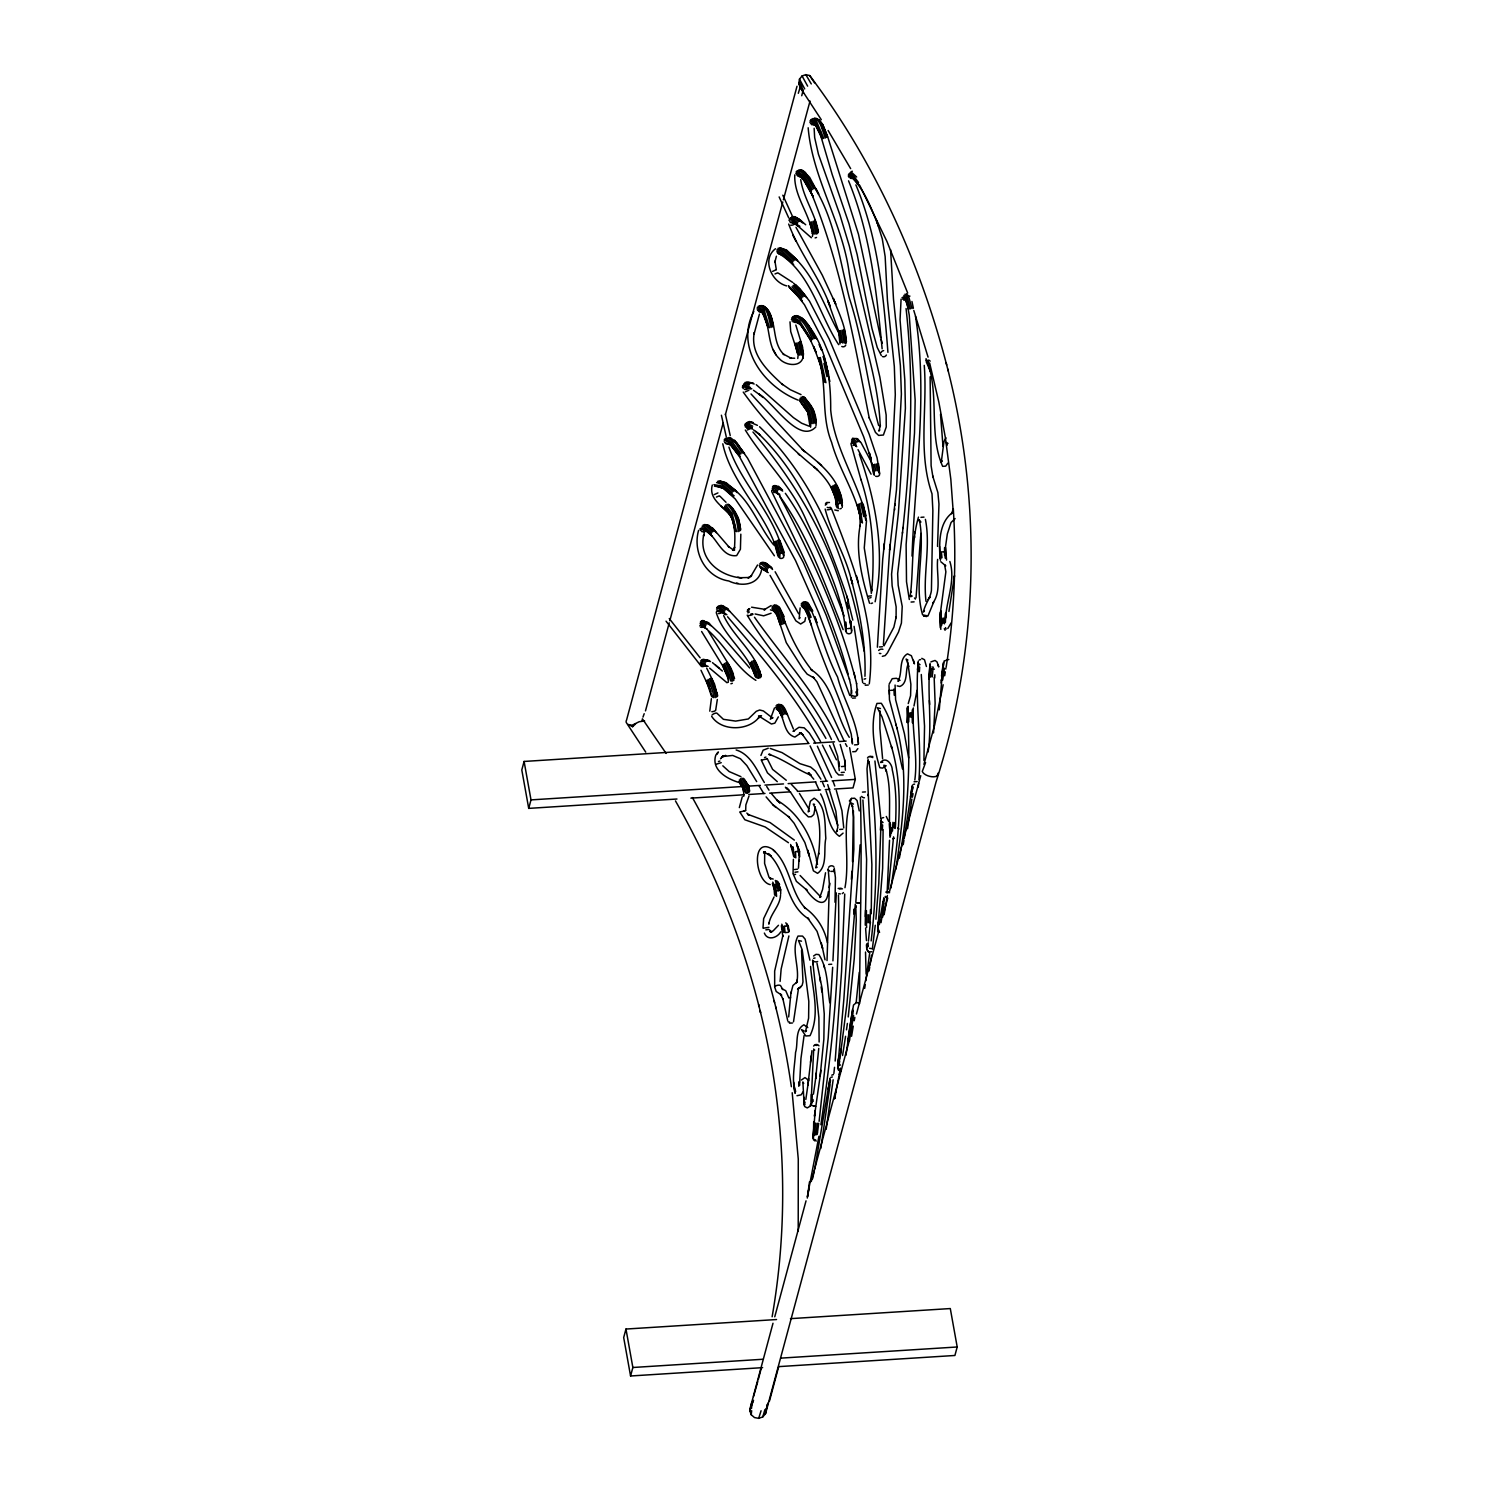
<?xml version="1.0" encoding="UTF-8"?>
<svg xmlns="http://www.w3.org/2000/svg" width="1493" height="1493" viewBox="0 0 1493 1493"><rect width="100%" height="100%" fill="white"/><g stroke="black" fill="none" stroke-linecap="round" stroke-linejoin="round"><path stroke-width="1.5" d="M777.89 555.825L774.251 542.37M912.13 712.59L912.335 722.668M873.61 474.027L869.374 453.032L871.259 459.321L863.682 436.833L823.949 342.084L804.466 304.759L795.06 292.535L788.789 286.973M889.529 840.279L887.122 892.814M941.766 617.971L941.803 625.1M780.111 981.424L781.156 969.013L788.901 935.924M928.982 679.296L930.102 663.359M728.939 447.116C741.797 485.916 777.013 515.869 783.75 556.926A3.117 2.743 22.2 0 1 779.775 558.158L779.943 553.511L776.099 540.914M780.671 894.139L780.708 889.641L778.282 883.054M799.707 1082.089L800.957 1058.462L804.074 1035.582M912.018 556.087C914.873 476.08 928.105 396.186 915.489 316.199M841.753 504.709L840.634 496.852L836.472 487.39M795.321 1093.119C791.439 1080.148 794.78 1065.853 795.545 1052.49C798.288 1043.924 794.668 1029.535 803.906 1024.795L807.788 1027.632M866.929 943.595L867.06 947.906L867.638 945.629M878.892 932.434L877.753 931.352L878.276 922.189M906.064 308.51C914.22 381.779 910.767 455.346 902.948 528.541M937.548 546.401L938.966 504.055L937.884 492.597L932.677 475.912L932.901 476.883L931.109 465.667L930.12 376.833M939.526 546.382L939.918 558.177M874.263 475.315L873.349 464.64M890.444 824.08L890.556 835.688M774.568 894.643L773.878 886.431L772.329 883.632M942.941 623.439L943.371 618.083M845.355 770.183L844.739 760.254L840.223 744.484M775.259 895.688L774.456 885.424L772.758 882.139M776.584 896.397L775.669 884.565L778.637 884.099L780.615 890.052L776.715 890.91M812.603 960.092L818.873 1017.591L819.134 1042.021M836.491 505.026C835.334 489.891 825.106 476.659 814.021 466.842L817.585 469.996L816.559 469.101M813.2 964.926L813.312 961.044A3.117 1.941 6.3 0 0 817.679 961.529M889.511 823.613L890.015 837.33M945.424 547.278L945.554 556.012M778.506 557.206L778.599 553.399L774.867 541.679M839.253 770.593L837.704 756.372L833.15 743.327M866.351 914.966L866.463 910.637M842.407 506.015L841.324 496.478L837.032 486.27M844.739 894.027L841.567 971.476L835.166 1061.038M865.809 915.19L865.753 923.85M895.371 827.458C896.341 808.254 896.658 788.733 892.273 769.884C892.273 764.061 885.741 755.869 880.59 762.456L882.774 762.232M934.73 677.99L934.823 674.743M835.016 902.257L835.427 877.735L834.27 868.329M865.343 916.534L865.548 910.245M868.142 942.736L868.068 946.693M893.561 836.845L888.335 889.156M860.08 844.889L855.825 902.145M917.523 669.872L918.288 661.1M929.392 677.579L930.027 668.603L934.394 669.144M944.546 555.247L944.546 547.67M832.926 960.857L836.304 892.889M859.483 1003.576C859.8 934.767 862.263 865.996 860.416 797.206M867.116 914.798L866.948 922.935M895.109 828.54L895.333 823.072M813.629 1050.531L811.184 1100.77L811.464 1105.417L815.663 1106.406M842.239 507.377C842.836 481.437 820.833 463.95 802.245 449.486L804.951 451.838M844.963 887.719C850.375 858.456 841.063 825.872 851.57 798.4L854.612 798.214L857.075 800.528L859.259 810.904M836.323 506.388L835.445 497.953L831.302 487.595M832.665 967.277L828.204 1037.971L819.116 1121.28M868.721 914.742L868.534 922.618M871.221 913.753L871.875 864.522L867.004 768.82L868.142 759.284M891.06 827.607L891.526 832.795M911.719 717.386L912.335 709.791M798.214 1231.072L798.27 1159.035L792.204 1092.745M864.951 676.273C866.089 642.886 859.24 609.741 850.767 577.604L852.54 583.987L850.767 577.604M890.033 822.606L890.519 833.99M880.347 830.052L881.262 819.041M894.139 827.85L894.4 822.606M930.68 677.057L931.371 669.051M751.539 1408.44L751.744 1404.222M798.456 868.161L799.483 851.271L796.236 842.537M892.478 831.041L892.945 822.326M941.131 683.029L941.299 679.707M851.775 630.83C839.514 557.113 801.106 488.603 752.957 432.018M851.402 879.321L851.85 871.315M870.475 909.536L870.046 923.01M932.267 676.945L932.957 669.237M910.245 717.181L910.45 713.243L911.887 713.206M918.046 671.738L918.774 663.75A3.117 2.631 15 0 0 920.061 664.646M836.976 507.713L836.136 497.561L831.844 486.475M811.352 1094.518L811.688 1103.719M945.442 622.208C945.386 602.015 956.136 581.244 949.847 561.48M838.264 508.609L837.405 497.094L833.019 485.486M845.691 631.184C842.089 592.721 822.998 556.628 806.425 520.758C792.13 486.531 764.435 460.945 745.306 430.04M914.817 780.018C918.046 755.925 911.775 731.943 913.343 707.925M919.389 671.701L919.669 667.054M812.845 1101.162L811.539 1102.58L812.08 1094.556M852.503 861.554L853.417 810.83M790.002 321.853L790.711 331.577L797.598 352.684M816.018 425.542C817.026 415.67 812.565 405.405 805.175 398.874M800.136 607.931L799.166 618.774L800.117 617.673M880.945 829.772L881.766 821.598A3.117 2.538 13.7 0 0 883.072 822.475M923.924 760.534L924.54 726.139L921.274 674.5M887.924 352.311C883.52 295.726 878.052 237.798 855.881 184.852M917.019 690.363L913.977 705.984M918.979 779.626C921.741 740.584 914.892 701.467 918.12 662.444M807.321 1196.714L818.948 1136.266M941.523 676.105L943.315 662.724M809.934 425.934L807.694 412.012L799.576 399.844M882.288 829.735L882.643 824.976M818.761 1048.441L815.663 1078.599L816.372 1072.814M790.506 997.063L788.677 1016.957M810.587 427.222C811.688 416.752 807.34 405.797 800.005 398.351M941.43 680.771L943.128 668.024L946.039 668.864M940.683 617.523L941.225 611.104M838.375 1058.817L837.797 1067.887L838.189 1069.809L840.988 1071.153L840.391 1069.343M895.072 685.026L895.595 699.638L904.422 733.716L908.64 757.94M907.763 712.329L908.285 706.301M802.562 355.483L802.879 351.863M859.277 972.279L856.161 1002.587M870.419 922.133L868.385 941.113M888.988 685.38L889.473 699.825L896.229 725.486M918.475 517.119C911.383 541.25 913.399 567.452 910.674 592.422L910.786 591.471L910.245 595.8M920.416 538.992L916.03 597.909M855.302 904.161L846.96 1003.632L840.466 1054.506M944.472 623.813L945.349 613.604M945.778 617.99L946.319 612.354M939.265 709.884L943.128 664.124M848.92 177.368L850.152 176.043C864.727 189.032 871.389 209.057 878.798 226.731L876.54 220.572L882.27 238.787L885.144 256.553L887.439 300.317L894.326 366.55L895.296 394.749L890.761 485.43L882.736 559.054L877.38 647.216M889.716 548.957L883.389 644.864M890.089 545.449L890.22 544.329L889.604 550.059L896.491 489.816L901.38 394.077L900.391 365.654L893.505 299.346L890.556 249.63M907.389 707.103L906.997 722.463M928.105 752.005C932.304 723.023 927.078 693.685 929.934 664.74M942.662 680.061L944.453 668.621M813.909 1128.447L814.357 1123.949M830.015 1085.094L820.777 1148.472M867.676 763.558L867.956 760.721A3.117 2.725 17.6 0 0 869.243 761.654M847.781 1043.57L848.715 1034.425M875.906 919.24L878.78 883.371L881.113 820.348M918.288 787.072L918.662 783.284M635.57 723.918L632.603 726.68L628.198 724.478L631.744 725.411L639.191 721.716L644.621 721.007L642.139 721.268L642.382 718.824L666.121 753.405M933.554 732.876L935.122 703.259L934.151 677.337M815.682 1123.035L814.394 1135.501M940.273 612.335L940.366 627.844M813.704 1121.915L813.405 1139.756M817.231 1134.437L818.705 1123.24M833.859 1073.56L834.531 1067.308M920.472 538.301L920.994 533.43M739.334 807.62L742.282 796.721M768.914 923.103L768.802 924.148C770.351 913.641 779.999 906.195 780.54 895.259M811.949 1050.661L807.937 1085.019L808.702 1078.618M883.632 549.424L884.248 543.657M895.109 505.269L895.221 504.167M879.788 711.993L879.918 710.892L879.881 728.435L882.606 758.761M882.326 656.341L885.218 655.576L887.439 652.852L898.469 632.099L901.417 623.085L902.22 606.419L898.17 585.219L897.648 573.685L902.537 532.124M924.242 365.356C927.582 408 917.654 452.696 932.005 493.81L932.864 510.457L931.427 590.407C930.475 598.189 924.858 604.217 923.42 612.037L924.428 610.842M914.5 537.685L914.612 536.659M915.022 532.758L915.134 531.676M907.277 708.167C910.543 758.183 908.789 808.609 899.365 858.12M953.075 509.934L950.817 479.16L945.368 437.692L938.873 402.233L929.654 363.023M790.935 993.256L792.932 985.492L797.411 981.703L796.422 982.823L797.131 980.024L797.019 981.125C799.632 966.419 790.823 949.66 798.009 936.074L802.525 936.074L805.156 939.172L809.897 960.167M947.7 368.92C982.151 504.13 978.867 648.914 936.074 781.865L765.536 1413.684L762.736 1416.932L758.687 1418.35L754.469 1417.548L751.222 1414.748L751.67 1410.68M894.606 509.915L894.736 508.777M902.425 533.225L903.06 527.44M808.161 127.763C812.323 177.928 842.257 222.158 849.106 272.211C857.169 324.074 878.332 373.735 880.254 426.475L880.385 425.356L878.873 431.104L879.862 429.928M797.766 358.469L798.195 354.606L795.62 343.315M760.926 755.439L763.11 750.195L768.242 748.236M799.203 861.293L799.334 860.099M790.413 998.052L791.066 992.099M871.165 940.907C878.164 881.672 877.567 821.411 869.094 762.382M875.271 925.268L872.323 949.231M913.231 708.988L912.802 722.687M765.536 1413.684L766.114 1408.608M811.24 1055.868L810.494 1062.288M849.853 1033.007L850.375 1028.509M877.94 928.403L878.686 920.546M717.331 699.489L715.763 709.66M794.761 174.886C793.865 195.583 808.907 212.678 812.285 232.572M833.15 1079.794L826.189 1129.305M839.085 1055.85L837.946 1066.73L838.525 1064.714M820.889 1070.294L820.142 1076.173L823.856 1039.128L824.248 1013.915L821.915 987.414L817.007 963.34M940.982 613.063L940.721 626.295M954.4 576.317L948.932 611.477M848.117 1041.517L853.194 1010.612M911.85 799.072L907.539 828.746M803.197 356.79C800.939 368.062 784.945 365.449 779.197 358.507C765.274 345.312 772.161 322.525 759.526 309.032L757.026 308.939M848.938 1032.447L853.511 1005.05L856.758 1002.344L859.539 1003.744M907.987 709.194L907.464 722.5M743.719 796.385L743.663 787.483L739.371 779.869M808.03 1084.217L805.828 1099.445M839.943 1059.153L840.391 1055.682M848.248 1016.957L854.239 958.749L856.273 920.099L855.75 905.467L856.142 906.923M853.697 913.959L854.351 908.864L853.791 913.231M869.691 953.113L865.847 980.77M814.338 1122.68L813.293 1136.677M954.512 575.421L953.672 581.841M815.757 1077.853L813.442 1094.182M849.368 1040.92L853.623 1015.445M814.413 1116.297L815.253 1110.437L812.938 1138.245M820.236 1075.464L814.506 1115.719M879.358 924.652L879.974 920.099M809.523 810.998L808.18 811.875L810.326 801.256L814.17 798.176C826.711 805.697 824.677 825.517 825.834 838.375C823.389 849.312 827.831 866.145 817.567 873.349L813.386 870.811L807.75 850.096L809.113 855.452M815.309 806.966L813.816 814.487L811.371 816.69L808.348 816.895L803.682 812.379L790.245 791.738M871.296 593.449L871.875 589.268L871.744 590.407C875.085 553.343 872.323 513.219 860.864 479.29M846.494 1029.853L847.389 1023.414M817.287 1123.24L815.924 1135.016M883.968 903.769L881.038 922.693M845.971 1055.271L852.503 1009.492M910.469 796.814L912.279 785.337M829.884 1079.364L828.26 1089.367L829.996 1078.189M871.501 955.165L870.027 965.038M845.561 1036.291L842.575 1055.514M829.082 1083.787L814.749 1168.963M946.114 667.427C954.307 615.023 956.658 561.723 953.299 508.796L951.564 513.76L952.553 512.584C938.351 522.811 939.022 544.684 940.385 560.286M839.719 1060.888L838.973 1065.517L840.484 1064.976M851.533 1019.42L852.522 1012.926M895.875 869.15C902.686 822.4 909.293 773.747 896.714 727.352M820.889 1124.714C832.198 1048.777 840.26 971.962 838.45 895.128M864.671 988.403L865.268 984.596M840.372 1055.01L841.361 1048.758M851.57 1036.291L853.25 1026.158M869.094 970.935L869.728 966.997M887.383 895.483L884.136 914.705M890.929 887.962C897.928 841.306 905.169 792.671 891.414 746.5L891.769 747.862L882.008 716.864L877.324 707.738L880.441 708.559M904.235 838.469L912.148 786.475M912.242 790.208L912.858 786.382M901.081 299.16L900.055 319.801L904.814 379.894L905.393 408.28L898.357 513.405L891.564 574.17L892.123 585.779L896.136 606.83L896.099 617.822L896.211 616.852L893.859 627.209L883.987 645.909M944.658 675.806L945.312 671.85M812.696 1101.517L813.032 1099.539M903.228 844.627L903.918 840.522M829.156 887.533L829.884 883.259M772.124 1316.77C789.797 1215.339 784.945 1110.344 760.068 1010.556L760.572 1012.553L758.593 1004.677L759.097 1006.674C740.659 934.73 712.086 865.492 675.471 800.92M911.085 796.982L912.82 787.576M793.38 859.333L793.063 873.554M907.744 665.113C905.337 671.85 907.893 683.29 899.887 686.481L897.162 685.866M912.428 797.187L913.044 793.66M883.016 901.809L879.788 919.781M825.536 872.77L822.587 889.436L819.769 897.442L821.113 896.621M839.271 1074.363L840.41 1068.13M835.763 1092.708L839.346 1073.934M943.184 684.764L934.711 724.833L923.943 764.341M773.001 1323.246L750.606 1406.499L749.803 1410.717L751.222 1414.748M829.791 1084.441L830.556 1080.503M835.837 1092.297L834.643 1098.512L835.389 1094.649M854.22 1020.745L854.873 1017.386M840.018 343.894L838.469 330.774L827.738 300.56L830.276 306.7C819.881 277.418 799.371 253.008 788.677 224.062M827.029 960.559L829.399 884.229L828.186 868.702M834.568 1098.811L835.371 1094.742M882.942 902.519L883.912 897.592M943.371 666.065L944.267 661.642M845.971 343.614C846.811 327.937 838.637 313.007 833.374 298.507L835.744 304.217L822.363 275.309L795.993 227.328M883.651 903.265L884.602 898.655M805.585 617.654L804.802 621.387L800.64 624.018L795.862 620.827L770.052 575.346M812.341 236.529L812.994 233.487L810.251 222.233M809.486 1181.84L807.321 1198.077M814.376 1170.661L812.547 1178.835M704.304 532.796L703.576 536.08L703.726 534.793C698.257 559.334 719.57 576.149 741.76 577.978L737.803 577.194M698.593 530.351C692.379 552.223 705.573 577.362 728.789 580.982C741.032 586.861 758.444 585.667 761.617 569.766M712.31 485.02C706.88 504.522 736.497 509.859 734.668 529.324M751.856 1402.114L749.803 1410.717L753.498 1400.303L750.606 1406.499M828.372 891.62C825.946 912.26 811.949 898.543 805.884 889.156L807.004 890.201L796.404 881.355L793.212 874.133M809.206 1187.178L807.601 1196.509M778.693 1366.618L769.455 1401.106M766.861 1407.376L767.925 1403.14M801.741 95.739L803.141 90.252M761.225 1368.297L758.276 1379.625M838.973 1065.517L839.439 1063.8M809.038 743.439L524.099 761.449L521.803 769.959L528.709 808.385L676.964 799.016M528.709 808.385L531.004 799.893L524.099 761.449M797.019 86.239L626.556 720.093A8.286 4.628 -9.5 0 0 626.295 722.537L645.741 752.155M645.48 710.892L669.237 622.842M669.816 620.696L723.116 423.135M725.43 414.55L782.799 201.966M783.377 199.819L810.027 101.039M776.547 1319.532L625.978 1329.05L623.682 1337.56L630.569 1375.986L762.624 1367.644M630.569 1375.986L632.864 1367.495L625.978 1329.05M849.648 747.732L855.321 779.383L853.026 787.893L834.494 789.051M774.755 1316.807L806.033 1200.839M811.259 1181.523L849.498 1039.8M856.441 1014.027L879.041 930.27M882.512 917.393L887.738 898.058M889.473 891.62L920.752 775.669M790.45 1318.655L950.294 1308.559L957.2 1346.985L954.904 1355.476L778.842 1366.618M757.772 1381.51L753.536 1396.515M711.377 698.687L709.791 711.172M937.025 776.565L938.015 773.187M762.736 1416.932L764.957 1409.541M798.307 93.331L800.117 87.359L798.774 83.291L799.501 79.11L802.077 75.956L805.809 74.65L809.71 75.564C875.458 162.812 921.424 265.045 948.186 370.917M838.394 1065.909L837.648 1068.297L843.9 998.686L853.847 849.218L853.679 817.25L852.372 805.828L852.615 806.817L850.711 802.711L853.455 804.092M889.119 684.186L892.217 678.68L896.491 678.289L899.98 680.323M774.046 896.976L763.651 918.624L762.979 928.142M758.687 1418.35L761.075 1410.754M774.494 707.943L770.351 719.197L772.795 717.536L771.135 717.816L772.627 718.133L763.39 710.948L759.676 710.015L756.298 711.303L748.31 718.973L735.638 721.1L723.414 719.327L716.92 713.187A3.117 1.064 -26.8 0 0 714.755 713.393A3.117 1.064 -26.8 0 0 712.105 714.942M749.001 796.012L745.865 804.914L745.679 810.494M778.338 716.883L774.83 723.153L771.414 724.012L758.556 715.894L761.505 715.707L758.332 718.077L759.302 716.939C748.851 731.122 721.306 731.719 711.638 716.285M642.979 717.125L644.192 713.71M793.511 1021.791L798.531 988.142L797.561 989.299L802.133 985.361L802.991 981.834L801.536 950.406M925.585 762.531L922.282 771.47A8.286 4.012 16 0 0 929.71 776.36A8.286 4.012 16 0 0 937.791 775.259M776.416 256.199L774.811 262.357L774.942 261.163L776.304 269.598M908.248 703.576L910.581 695.719L910.879 684.317L907.688 661.884M753.797 311.514C734.612 347.701 764.453 386.948 798.232 400.161M759.433 314.146L754.133 333.891L754.282 332.622C749.897 354.606 768.055 371.216 782.649 384.653L781.679 383.832L790.32 389.729L801.032 394.619M869.281 683.85C876.951 623.085 852.783 563.552 831.209 507.956M875.122 601.791C885.573 552.671 875.775 501.032 859.352 454.133M728.229 682.376L728.341 675.471L723.247 664.441M951.172 622.861L947.794 628.516M766.338 1409.485L767.271 1404.353M803.159 1091.775L801.144 1094.854L796.982 1095.713M927.676 361.978L928.721 360.056L930.176 361.138M815.85 426.886C799.091 445.045 772.683 401.356 758.817 393.984L759.769 394.787L753.498 390.27M851.309 697.1L852.316 695.383A3.117 2.221 7.2 0 0 857.579 695.01L856.515 683.365M742.376 387.396L743.682 385.175L749.075 386.202M947.812 463.222L945.685 466.152L942.643 466.339C928.366 434.071 939.713 394.824 927.19 361.418L925.697 360.242M850.823 695.57L851.514 690.177M743.047 388.553L744.223 386.687L749.467 387.676M856.87 695.178L857.579 689.467M857.859 748.609L855.694 751.558L852.708 751.744M810.307 1104.745L810.96 1103.812M856.366 693.666L857.019 692.771A3.117 2.221 7.2 0 0 855.713 692.043M757.548 564.989L750.643 576.765L751.614 575.626L747.974 577.978L749.411 577.492L740.304 577.698M805.063 1102.786L804.372 1101.125M843.078 833.113L839.402 836.304C826.637 827.514 827.85 807.041 820.609 793.903M809.915 1106.294L810.774 1105.249M717.442 753.181L716.771 753.984L718.413 752.024L715.819 755.085C711.023 769.511 726.438 778.544 738.083 782.201M781.474 489.069L778.618 486.345L773.43 485.916L772.46 487.073L777.61 490.861M708.242 623.458L702.736 620.528L700.329 622.133L705.834 625.343M859.949 441.723L857.635 438.718L852.727 438.382L851.738 439.539L855.937 443.309M945.965 437.841L943.949 441.629L941.281 462.177L942.326 460.982M929.075 598.301L930.083 597.125L928.067 599.477M813.554 956.024L816.018 954.344L818.873 954.587C827.906 968.453 827.253 986.761 829.753 1002.755M806.481 1030.599L805.455 1031.794L808.609 1018.17L808.814 1001.374L802.226 949.884L798.494 940.515L801.517 941.187M801.368 1080.055L804.97 1077.573L808.683 1080.335M811.987 233.543L812.957 232.404M944.061 661.026L948.839 659.477M799.931 987.937L800.939 986.742M721.474 757.679L722.929 755.981L720.522 758.78M849.349 800.976L851.57 798.4M930.941 661.866L935.066 660.447L937.063 661.996L938.724 666.942L938.164 664.964M837.48 830.612L836.453 831.825L837.76 827.57L835.875 811.222L827.738 784.609M725.71 609.853L719.831 605.841L716.733 607.67L718.842 607.054L724.665 611.066M799.875 226.32L794.052 222.662L792.391 223.092L794.78 221.543M848.267 176.137L849.666 174.532L852.186 176.118L858.027 183.695M778.469 925.287L773.113 930.904L770.183 931.875L771.713 932.192L770.145 931.333M779.01 553.324L778.077 554.407C767.663 514.021 731.346 484.329 722.78 443.794M780.727 931.856C777.405 937.828 767.402 941.187 764.36 933.069M750.606 423.004L747.788 422.015L744.951 424.497L746.817 423.228L752.677 426.158M804.876 1104.223L804.148 1105.025L802.879 1081.921L803.738 1083.451M809.803 1106.35L807.284 1107.918L804.578 1106.518L803.831 1097.131M768.186 327.471L762.867 310.6L766.581 308.435L772.516 326.948M751.67 661.343L756.522 672.335L757.119 678.139L761.094 676.889C756.41 652.702 733.772 637.399 723.657 615.601M724.404 663.452L729.61 675.004L730.506 680.883L733.567 680.453L733.306 673.754L730.879 668.043L707.066 628.964M825.48 503.72L827.047 502.45M825.293 505.119L826.767 504.018M779.943 553.511L783.806 552.186M717.928 492.914L714.233 494.594M774.456 885.424L775.669 884.565M777.984 887.365L779.215 886.506M838.543 503.701L842.444 502.562M749.15 608.901L747.396 610.114L749.803 608.584M751.035 428.379L747.302 429.984M775.502 248.715C761.523 259.259 771.377 282.046 786.736 285.928M748.907 390.233L745.212 391.894M703.128 531.919L707.327 531.004L710.22 532.796M771.135 605.561L763.912 609.928L765.368 609.424L751.576 607.203M747.209 611.533L748.87 610.469M815.197 120.578L817.119 119.347L819.75 120.448L822.755 124.516L827.514 136.833M701.598 531.583L705.946 530.799L712.105 536.024M699.788 529.082L701.822 527.794L704.528 528.354L711.023 534.457M700.366 530.538L702.307 529.306C716.435 533.113 720.093 557.822 736.665 555.601L740.416 549.219L740.827 534.177M771.097 613.25L763.651 615.825L755.122 613.978M783.75 932.379L783.153 927.022L785.953 925.847L788.36 926.388L789.013 931.837M744.783 425.841L746.519 424.796L752.285 427.689M747.844 612.895L749.374 611.999M774.998 273.947L777.61 272.883M716.397 497.094L719.029 495.937M814.618 124.647L816.316 123.658M721.94 757.138L725.691 755.439L722.295 756.578L732.708 755.439L740.435 758.743L746.855 765.592L756.69 781.623M955.109 518.575L951.041 522.55L947.346 533.915L945.517 546.774L946.543 560.062M810.998 119.645L813.2 118.507L816.204 120.522L818.836 119.757L826.693 137.431M776.229 269.729L772.627 271.371M903.806 300.224L905.131 299.533L906.662 300.914M745.436 427.147L747.004 426.326L752.64 429.088M813.181 125.095L817.194 125.001M902.574 299.197L903.993 298.488L905.672 300.168L907.24 303.9L909.256 315.172L915.153 400.012L914.518 432.895L906.12 544.684L906.512 581.71L909.312 599.495M901.996 297.742L903.526 296.976L905.393 298.992L908.379 309.107M810.046 120.746L812.211 119.72L815.159 121.754L822.494 138.606M811.632 124.74L813.48 123.882L815.887 125.02L820.721 132.13M767.085 758.855L761.915 760.012M809.822 122.239L811.931 121.288L814.711 123.154L819.844 132.709L832.198 174.532L848.976 223.689L857.15 254.501L871.987 328.628L877.287 347.57L881.281 355.465M794.369 218.669L796.292 217.81L799.166 219.116L805.697 224.771M810.419 123.714L812.379 122.818L814.991 124.348L821.841 138.028M771.097 327.508L768.074 314.892L769.38 314.295M721.212 762.68L716.155 764.229M793.119 217.661L795.209 216.765L801.461 220.927M720.69 606.438L722.687 605.598L728.472 609.293M743.663 787.483L748.721 786.083L749.486 791.775M746.873 787.147L748.142 786.643M791.57 217.343L793.772 216.485L800.136 220.889M904.907 294.196L907.035 296.603L909.946 296.118M890.257 835.557C887.906 815.85 892.179 791.141 886.096 770.033L886.45 771.414L883.837 765.274L886.133 765.76L882.55 768.13L879.844 767.701C873.722 748.441 869.878 722.855 876.951 703.427L881.318 703.278C893.654 722.519 897.386 746.705 902.481 768.914M795.564 316.703L797.747 315.919C807.228 319.222 810.904 330.214 815.57 338.239M852.372 171.247L850.954 171.751L856.665 177.014M871.669 951.732L868.59 951.974L866.817 949.753M794.519 730.842L793.044 731.365L798.979 727.296L804.186 727.837L809.355 733.063L815.402 742.656M869.505 598.058L870.998 597.536M871.035 603.527L872.547 603.004M914.052 781.772L917.15 781.567M855.508 697.959L852.484 698.164M910.599 596.733L912.074 596.23M914.108 601.847L911.066 602.052M868.254 685.044L865.231 685.231M899.477 680.285L897.946 681.331C902.91 673.1 898.301 659.066 907.464 653.841L911.365 655.726L914.425 663.862L913.492 660.317M862.431 792.111L865.473 791.906M817.194 867.153L815.775 867.844L818.743 853.156L818.612 854.239C820.273 836.603 821.262 818.761 813.293 804.092L814.562 804.372M792.484 1022.985L789.442 1023.172M732.111 680.939L731.122 674.481L732.484 674.015L727.147 662.5M730.898 683.775L732.335 683.29M843.19 774.979L838.655 774.923L835.949 772.086L822.419 745.063M838.152 888.447L841.194 888.242M856.273 903.022L859.333 902.798M722.295 756.578L723.75 756.093M831.75 964.217L828.708 964.422M794.033 316.348L796.292 315.62C805.847 319.222 809.523 330.345 814.245 338.575M765.834 929.859L768.802 929.448M778.432 494.276L773.953 491.178L776.92 491.048M793.828 222.644L795.433 222.121M706.693 628.926L701.841 626.239L704.789 626.127M718.432 761.523L719.887 761.057M756.522 672.335L760.273 671.234M815.103 237.91L816.54 237.462M850.805 173.375L848.416 174.83L849.965 172.945L852.596 174.625L858.55 182.519M826.413 502.656L829.455 502.469M869.673 756.652L872.733 756.484M892.758 838.73L894.288 838.264M745.884 423.452L748.926 423.247M749.747 427.856L746.724 428.062L750.68 428.23M839.831 508.87L841.287 508.422M750.68 614.164L752.136 613.716M740.435 778.674L744.932 786.979L745.548 792.988L748.59 792.578L747.862 786.176L743.309 778.282M745.586 810.587L740.472 811.893M717.685 606.569L721.25 605.3L727.091 609.2M721.399 611.421L719.943 611.869L721.53 611.495L724.572 613.866M764.509 757.53L765.965 757.082M792.596 316.815L794.873 316.124C804.372 319.931 808.068 330.979 812.789 339.266M864.092 679.166L865.623 678.699M920.957 517.324L923.999 517.119M794.687 322.376L799.072 322.563M868.441 596.192L871.427 595.819M844.291 772.292L841.25 772.497M839.383 888.951L842.444 888.82M857.318 902.892L860.397 902.78M791.626 317.972L793.884 317.337L799.669 320.995L811.595 340.105M910.077 596.024L911.626 595.595M793.156 322.04L795.172 321.499L800.472 324.466L811.035 339.769M728.752 443.533L730.693 443.029M791.402 319.483L793.585 318.923L799.222 322.432L810.998 340.871M791.962 320.976L794.052 320.435C806.295 326.295 810.494 341.262 816.204 352.609L813.61 346.525L821.635 368.155M830.91 1077.311L832.347 1076.957M768.914 927.321L763.707 928.142M716.528 609.125L718.525 608.64L724.254 612.541M788.976 220.329L791.103 219.826L797.318 224.267M913.175 784.478L914.612 784.124M794.985 872.248L797.971 871.837M813.592 958.319L815.047 957.965M713.934 484.665L722.033 485.953L731.719 494.127M714.475 486.177L722.407 487.39L735.228 498.942L774.4 555.807M800.547 175.857L802.413 175.446M797.467 851.794L798.792 851.514L799.091 855.172M790.823 222.756L792.615 222.364L798.55 226.283M743.682 810.904L744.988 810.606M789.573 221.748L794.425 222.905L811.334 237.76M717.144 610.544L721.642 611.514M799.968 170.65L802.282 170.165L805.399 172.497L815.047 188.417M797.486 869.187L794.463 869.542M718.394 611.551L720.074 611.197L725.542 614.687M886.506 892.571L889.604 892.665M727.334 443.981L731.999 444.858M788.136 932.323L785.094 932.64L784.404 926.257M775.278 606.475L779.57 607.371L784.217 616.889M842.78 829.25L839.738 829.436M725.206 438.438L727.688 437.953L730.861 439.968L740.92 453.835M857.505 744.671L854.463 744.895M725.803 443.626L730.674 444.802L740.155 456.503M724.254 439.577L726.699 439.185L729.834 441.219L739.781 454.805M798.438 170.295L800.901 169.903L804.111 172.572L813.76 188.902M799.128 176.305L803.701 177.611M705.704 660.69L710.556 661.567M877.753 931.352L879.638 932.211M844.478 766.32L841.436 766.6M830.948 871.427L833.99 871.24M724.03 441.088L726.382 440.752L729.424 442.693L739.203 455.738M724.59 442.581L729.741 444L739.334 456.354L795.601 560.696L818.593 612.578L849.778 695.439M770.407 609.835L774.531 610.973L776.715 614.276L786.27 642.643L802.767 668.64L807.172 674.145L814.077 678.009L812.994 677.001L816.951 681.853L843.881 740.435M704.491 659.626L709.53 660.634M747.825 382.376L753.181 383.029M799.707 856.87L799.371 851.159L795.489 851.645L795.769 857.878M893.71 690.214L890.668 690.326M739.334 782.78L744.503 789.872M797.019 170.762L799.52 170.482L802.767 173.3L812.323 189.63M748.348 387.657L750.512 387.433M702.96 659.271L708.13 660.429M746.313 382.021L751.781 382.824M761.169 306.102L763.614 305.86L766.581 308.435M879.433 646.973L882.456 646.712M797.598 175.95L802.413 177.686L811.371 191.104M760.217 311.888L762.344 311.701M941.392 621.349L944.472 621.536M744.895 382.488L750.419 383.402M746.929 388.124L751.875 388.852M796.049 171.9L798.531 171.732L801.722 174.532L811.11 190.376M701.523 659.738L706.73 661.026M813.685 743.141L834.531 741.834M839.159 741.536L846.12 741.088M531.004 799.893L760.348 785.393M764.976 785.094L783.508 783.918M788.136 783.62L815.943 781.865M820.571 781.586L827.533 781.138M832.161 780.839L855.321 779.383M690.867 798.139L744.149 794.761M748.777 794.481L764.995 793.455M769.641 793.156L790.488 791.831M797.43 791.402L820.59 789.928M825.237 789.648L829.865 789.349M632.864 1367.495L762.587 1359.283M781.138 1358.107L957.2 1346.985M794.668 358.245L789.928 358.077L791.365 358.357L783.116 353.972L784.049 354.681C771.825 343.035 777.125 323.272 767.607 309.76M796.385 174.886L798.606 174.774L804.634 180.97L813.33 196.908L801.274 175.894L798.195 173.3L795.825 173.412M806.537 603.321L808.292 603.247L812.808 611.048M814.376 1132.049L817.455 1132.366M759.676 305.748L762.232 305.636L765.312 308.678L768.074 314.892M743.925 383.645L749.411 384.653M703.632 665.281L708.149 666.382M745.418 387.769L750.494 388.628M847.968 628.609L851.01 628.217L850.226 621.461M700.553 660.876L705.722 662.257M758.724 311.533L763.39 313.119M794.145 874.431L795.582 874.394M702.102 664.945L706.749 666.177M700.329 662.407L705.349 663.806M805.306 602.276L807.209 602.276L811.912 610.674M877.753 929.859L882.643 868.273L883.109 829.511M758.257 306.214L760.851 306.214L763.949 309.462L769.511 327.695M700.889 663.881L705.722 665.243M757.567 310.451L759.937 310.488L762.55 312.709L767.551 326.053M804.428 607.968L805.772 607.987M757.287 307.39L759.862 307.465L762.867 310.6M803.775 601.94L805.753 602.034L810.512 610.786M944.397 551.887L941.336 551.869L941.99 557.747M910.45 713.243L908.864 713.131L908.733 721.847M707.066 525.965L712.74 528.167L729.219 547.259M802.879 607.632L804.316 607.744M802.301 602.426L804.298 602.593L806.687 606.083L811.128 617.281M768.615 754.432L770.556 754.637L769.063 754.338C784.03 759.526 796.889 769.623 811.296 775.39L808.422 772.739L813.797 779.234M721.53 482.239C748.105 492.055 756.839 524.416 773.785 545.02M705.928 524.883L708.615 525.181L715.203 531.079M801.33 603.583L803.234 603.788L805.548 607.147L809.897 617.99M801.666 606.587L803.253 606.774L807.396 613.903M763.446 562.6L765.816 562.88L771.321 567.471M720.428 481.175L726.139 482.743L735.9 490.786M762.382 568.46L766.973 570.195M801.088 605.094L802.861 605.318L805.026 608.398L811.278 625.007L809.393 619.222M719.346 487.054L724.796 488.51L734.183 495.863M863.719 683.495L865.193 683.701M718.973 480.839L724.777 482.556L734.593 490.842M761.953 562.264L764.36 562.618L769.94 567.396M777.386 710.071L780.41 710.631M781.1 705.648L782.967 705.928L785.15 709.138L793.399 729.032M717.89 486.718L723.414 488.323L732.876 495.919M704.453 524.547L707.234 524.957L713.915 531.209M760.889 568.124L768.26 572.64M717.573 481.343L723.396 483.153L733.231 491.552M869.561 948.298L871.147 948.559M760.516 562.768L762.942 563.16L768.522 568.049M931.856 666.998L933.424 667.259M716.584 482.556L722.407 484.404L732.186 492.765M788.08 1021.809L789.573 1022.07M813.573 1106.052L815.159 1106.313M759.75 567.06L767.29 571.875M815.178 1045.175L816.746 1045.436M759.526 563.962L761.915 564.391L767.439 569.225M778.133 488.36L782.724 491.085M779.757 253.978L782.407 254.463M759.246 565.53L766.991 570.625M780.858 248.081L786.755 250.171L796.758 259.689M703.054 525.032L705.872 525.555L712.553 531.975M838.749 893.635L840.316 893.934M779.906 704.584L781.903 704.976L786.419 714.009M736.609 583.072L738.065 583.371M948.018 443.44L946.245 442.488L947.346 445.026M834.755 509.99L838.301 510.718M907.893 660.037L906.139 659.066L908.901 666.531M770.22 884.621C754.935 881.579 750.718 835.763 772.273 849.088C790.637 864.242 789.554 891.657 805.511 908.453L804.391 907.427C816.391 915.657 824.621 928.515 827.439 942.792M777.592 486.849L782.425 489.835M770.257 748.441L782.033 752.621L799.931 763.651L810.606 767.029L815.383 771.004L820.889 779.159M773.187 879.06L769.716 878.033L770.817 879.041L768.988 877.212L764.603 863.458L764.696 851.943L763.725 853.063L765.051 851.868L763.576 852.354L765.218 852.111L763.707 851.794L771.321 856.329L768.26 853.567C787.707 871.52 785.038 904.497 808.795 918.997L807.657 917.952L817.063 931.333L822.587 948.354L821.318 943.035M779.402 247.763L785.411 250.022L795.452 259.801M778.32 253.661L783.993 255.714L793.641 264.597M702.083 526.227L704.864 526.805L711.508 533.15M804.204 1030.991L801.48 1029.61L805.791 1035.993L810.027 1035.694C820.385 1014.158 812.304 989.15 810.587 966.438M921.778 658.338L924.503 659.738L926.425 666.494M854.836 443.925L853.305 443.589L856.758 446.706M857.523 440.771L859.072 441.107M856.945 439.278L860.957 442.507L872.155 463.446M778.002 248.286L784.049 250.656L794.089 260.547M777.218 252.597C810.419 271.315 818.873 314.332 838.674 344.678M702.736 620.528L709.604 623.533M703.352 626.575L705.219 627.004M777.032 249.499L783.041 251.906L793.026 261.723M776.733 251.067L782.649 253.437L792.54 263.011M778.376 704.248L780.447 704.752L785.038 714.139M701.299 620.976L706.88 624.111M809.001 426.14L801.61 423.21L793.418 417.629L756.26 384.709M776.192 709.007L777.89 709.455C784.889 717.442 783.172 733.828 794.892 737.057L800.976 732.951L799.557 732.69L803.234 734.985L802.152 734.033L808.142 742.525M751.781 422.911L757.418 425.337M776.92 704.752L778.991 705.312L783.526 714.699M755.887 680.36C736.684 668.379 725.598 646.282 708.858 631.054M781.735 988.609L785.747 990.717L788.883 998.015M775.669 707.495L777.517 708.018L781.697 716.379M736.142 749.953C750.867 754.45 756.932 770.5 764.341 782.5M750.662 421.828L753.386 422.65M775.931 705.928L777.909 706.506L782.295 715.502M749.579 427.726L752.08 428.454M774.867 485.449L780.111 489.013M775.483 491.533L779.794 494.351M751.352 383.122L754.208 384M700.086 623.663L705.424 626.817M749.206 421.511L751.987 422.426M852.727 438.382L857.057 442.189M773.43 485.916L778.693 489.667M827.738 869.747L828.54 870.046A3.117 2.669 -23.3 0 0 829.604 870.979M851.514 441.07L855.452 444.69M772.758 490.115L777.461 493.53M772.217 488.603L780.074 495.825M852.074 442.544L855.75 445.922M852.783 177.443L854.892 178.451M784.702 249.592C812.565 268.777 822.979 304.068 838.674 332.659M740.901 776.659L729.181 771.582L722.817 765.816M774.942 610.898L776.939 611.925M816.036 118.283L818.836 119.757M730.488 437.692L736.907 442.88L743.589 452.696M773.467 610.6L778.879 617.523M803.738 172.628C833.206 206.799 838.562 255.583 849.405 298.301C863.047 339.732 867.489 385.25 878.649 425.561M727.52 485.113L730.6 486.942M729.069 437.412L735.62 443.029L742.32 453.051M814.581 117.984L817.548 119.795L820.683 124.983L825.33 138.009M766.879 563.887L772.292 568.236M776.155 605.02L778.562 606.531L783.377 616.964M792.596 282.345L778.45 273.219M803.327 171.154L809.598 177.256L818.687 194.221L815.943 188.547M774.68 604.721L779.757 610.954L783.788 623.85M786.27 780.26L772.627 769.399L767.178 758.556M771.9 608.043L776.528 613.511L780.26 624.839M707.962 623.626L710.873 625.66M788.08 252.448L797.859 261.256M801.853 319.185L804.708 321.2M773.243 605.262L778.301 611.589L782.257 624.279M772.236 606.475L777.106 612.522L780.951 624.653M764.64 306.849C771.004 310.861 771.713 319.446 773.374 326.165M753.629 429.965L759.788 434.724L755.719 431.346M777.293 781.66L767.495 772.87L761.187 759.9M707.589 622.189L720.018 633.872L749.635 667.968M727.054 682.786L709.623 668.136M801.461 317.748C825.965 341.468 830.91 377.412 830.687 409.828C834.232 447.788 856.758 479.701 866.033 515.794M726.848 609.256L729.76 611.439M724.049 612.634L726.904 614.78M799.501 220.497L802.693 222.942M726.475 607.838C764.08 647.327 798.699 690.886 825.909 738.4M926.22 361.754L930.288 371.178L928.739 365.262M793.567 283.203L799.931 288.709L809.523 301.175L829.306 339.247L869.169 434.183L877.044 457.698L879.694 473.636M705.741 628.124L700.646 625.175A3.117 1.4 -11.2 0 0 699.788 625.884M789.76 287.832L802.245 300.709M712.478 662.649L722.388 671.029M728.285 546.513L733.959 550.226L732.54 549.947L734.705 549.928L733.268 550.394L734.612 547.147L734.463 548.435C735.321 534.307 735.844 517.716 724.142 507.564M778.805 802.002L779.887 802.991L776.752 800.136C799.912 813.517 813.181 838.562 817.436 864.466L816.41 860.416M766.096 796.889L772.702 804.578L789.517 817.455L788.435 816.466L794.108 823.24L804.876 842.537L809.299 856.18M925.996 358.675L929.337 364.236M785.374 787.203L789.349 790.618L786.27 787.819L788.267 789.648M788.453 285.611L801.181 299.328M788.435 842.724L765.274 827.01L744.858 819.769L739.781 812.005M721.231 506.146L728.472 512.528L733.548 519.844M815.047 467.757C788.043 445.94 763.222 420.224 743.234 392.08M759.545 426.737C819.75 485.076 850.543 569.841 864.092 651.153M758.817 393.984L762.942 397.474M798.792 221.58L792.391 217.026L789.162 218.892L791.402 218.239L797.747 222.83M719.421 668.397L715.464 665.001M798.288 454.021L799.296 454.88M725.99 502.283L719.85 496.124M821.561 465.499L817.977 462.345M820.161 896.285L800.099 875.477M772.702 804.578L775.875 807.452M773.374 850.096L775.39 851.924M758.836 433.94C804.036 477.517 826.786 538.637 847.016 596.733M886.263 816.447L888.54 821.206M786.27 787.819L787.371 788.808M869.542 603.247C862.189 578.929 855.041 551.066 860.229 525.125L860.099 526.283L860.08 516.466L857.355 505.343M803.234 450.363L750.998 393.947M808.422 772.739L809.523 773.747M791.383 784.348L797.411 790.73M726.68 509.561L729.778 512.398M734.78 441.461L744.54 453.461M897.834 827.943L898.973 829.007M733.809 489.461L737.057 492.578M769.847 566.873L772.59 569.486M800.92 402.065L808.646 412.348M795.769 284.864L805.492 296.137M734.481 440.136L747.564 458.183L803.402 562.693L826.133 615.06L849.536 679.464M794.351 840.111L770.108 822.587L747.788 814.32L748.851 815.271L746.836 813.069M804.839 397.511L813.237 409.717L816.204 422.258M729.237 504.951C736.628 511.166 739.968 520.852 740.528 530.258M713.019 529.418L716.304 532.665M744.727 780.615L748.814 786.251L749.598 790.805M787.688 1020.615L782.836 998.518L783.06 999.47L780.559 994.114L781.697 995.14L776.229 991.52L774.867 987.601M794.425 284.827L804.186 296.305M740.379 783.713L743.962 787.949M782.873 989.654L780.54 985.604A3.117 1.344 -12.5 0 0 775.315 986.182M792.018 286.731L801.704 298.152M799.931 401.188L807.806 412.348L810.326 421.343M793.063 285.499L802.805 297.051M803.85 396.653L812.397 409.735L815.309 423.06M728.304 504.223C735.9 510.961 739.016 521.262 739.651 531.135M777.816 801.106L771.284 793.455M802.45 396.503L811.035 410.09L813.872 423.545M744.354 779.215L748.721 786.083M727.576 616.74C761.318 656.099 795.34 696.055 820.59 741.592M726.979 504.205C734.556 511.166 737.579 521.636 738.195 531.639M801.05 397.138L809.561 410.706L812.267 423.564M724.572 506.127L730.954 514.469L735.265 531.172M725.617 504.895L732.111 513.517L736.609 531.657M906.363 293.673L908.528 296.025L911.98 308.584M802.879 90.438L800.117 87.359L821.299 119.739M801.256 291.079L806.575 297.499M903.862 295.39L905.896 297.686L909.088 309.07M738.96 781.38L742.991 787.875L743.495 791.645M820.012 121.642L822.867 124.964L827.589 136.404L858.475 234.252L880.59 337.586M741.872 778.077L746.481 786.512L747.153 793.026M914.481 598.002L915.396 599.104M669.256 618.55L700.105 657.76M666.046 621.181L700.964 665.934A2.072 1.138 -36.2 0 1 700.833 665.318M808.683 604.702C820.441 628.796 824.92 653.057 837.592 677.076C843.321 699.582 856.795 720.018 858.475 743.495M732.708 509.188L738.344 518.183L740.64 529.269M856.161 438.475L858.531 441.611M785.355 493.325C811.632 530.556 827.813 573.704 844.105 615.937M780.316 496.964C808.833 537.163 824.901 584.304 843.134 629.654M859.128 185.151L853.511 178.32L851.29 177.126L850.226 178.208A3.117 2.519 10 0 0 854.201 176.958M783.34 707.346L787.502 714.998M778.954 710.407L782.761 717.368M807.713 324.429L816.54 338.836M779.887 608.677C787.781 630.643 797.337 652.161 812.248 670.656L811.184 669.666C833.411 683.794 835.539 715.856 849.256 737.318M775.128 571.763L798.643 613.716M809.71 75.564L814.581 82.88M769.772 930.12L771.246 932.323M631.744 725.411L632.603 726.68M799.427 793.455L808.945 809.057M766.693 786.494L769.007 790.152M763.8 793.548L759.097 785.822M828.111 130.488L850.655 168.653M810.214 329.692L812.155 332.846M781.809 927.209L783.116 931.352M787.39 925.287L789.106 931.277M772.721 885.05L774.736 890.071L775.035 887.831M871.072 474.195L858.008 449.636M751.128 665.02L752.808 667.819M754.469 617.225C783.097 657.685 817.828 694.749 838.562 740.341M755.589 662.034L761.225 675.732M805.809 74.65L811.278 83.944M816.204 120.522L823.781 138.457M940.777 561.704L945.778 565.884L944.621 564.821L945.871 571.819L939.788 617.561L940.833 629.374M735.172 513.965L737.654 518.332M723.694 666.419L726.419 671.215M777.89 881.635L779.589 884.621M795.657 1091.551L794.463 1086.885M728.173 663.489L734.575 678.513M867.937 950.798L868.59 951.974M750.009 663.564L755.234 675.228L755.495 672.895M692.416 797.579C742.394 886.973 776.771 985.268 791.365 1086.717M810.102 745.903L826.152 780.428M773.113 349.493L776.099 354.905M754.469 660.578L759.433 671.439L760.18 677.803M802.077 75.956L807.638 86.146M791.999 846.718L793.529 849.517M845.449 743.645L847.016 746.5M750.531 662.407L755.253 672.783L755.813 677.43M792.895 235.315L795.974 241.269M753.125 660.69L758.052 671.85L758.724 678.27M786.96 923.794L788.36 926.388M722.668 665.411L728.472 679.371M781.38 925.735L782.817 936.391L782.929 935.327L774.662 971.085L774.68 986.929M796.571 843.862L799.483 851.271M804.69 88.908L799.501 79.11L803.178 91.484L798.774 83.291L803.533 93.163M823.11 127.334L826.879 136.255M776.827 880.665L779.757 890.481M859.669 185.244L886.935 241.455L907.688 293.057M817.362 746.201L831.601 777.517M790.954 845.822L793.567 852.279M725.841 662.743L731.122 674.481M711.265 679.52L713.953 684.727M707.327 681.443L709.903 686.444M775.334 880.422L778.32 890.78M790.618 844.497L793.716 856.571M785.841 922.767L787.408 925.884M806.239 610.152L808.31 614.276M731.159 670.898L732.708 674.015M711.881 678.774L717.648 695.309M781.753 924.186L783.153 927.022M829.567 745.455L836.435 759.825M815.57 782.351L818.985 789.76M832.441 489.032L836.416 498.083M701.617 631.502L722.836 666.139L728.584 678.307L728.584 675.471M706.376 680.957L711.545 696.261M810.475 190.973C840.447 263.216 854.295 341.542 869.206 417.947M944.304 628.646L945.088 630.289M945.48 627.62L946.17 629.094M831.47 739.52C810.288 693.648 772.777 657.853 747.191 615.172M782.817 195.191L792.279 215.925M779.141 196.927L788.584 217.586M700.982 670.264L710.911 691.334M706.674 668.099L714.512 684.074L717.536 696.317M710.929 678.289L715.8 690.886L716.64 697.175M706.991 680.211L712.254 697.138M709.623 678.68L714.419 691.408L715.203 697.66M708.186 679.371L712.87 691.782L713.598 697.66M835.893 484.814L841.567 503.16M834.494 484.87L840.148 503.589M781.623 612.895L785.43 623.402M779.663 496.199C811.52 555.881 840.279 617.897 856.646 683.794M775.222 542.855L777.424 547.931M780.037 542.911L782.631 549.611M822.68 782.799L824.397 786.774M821.747 350.332L819.228 344.472L821.654 350.108M779.887 540.429L783.881 551.589L783.937 555.508M815.533 1139.738L816.148 1141.175M714.624 686.407L716.939 694.432M814.002 1139.346L814.581 1140.839M812.696 410.65L813.984 413.972M778.917 539.962L782.929 552.802M837.872 825.293L826.077 791.029M777.573 540.279L781.53 553.287M769.586 314.183L771.489 319.278M833.206 781.735L834.774 786.027M907.035 296.603L910.413 308.864M814.581 220.218L817.679 230.687M819.302 358.245L820.665 362.071M823.427 356.734L825.536 362.687M799.968 341.505L801.928 347.029M809.635 222.121L812.397 231.508M818.481 358.432C827.663 385.642 820.571 415.203 831.638 442.432C838.581 467.925 853.959 490.432 860.173 516.111M716.285 612.709C723.881 636.895 747.9 652.273 755.103 676.366M869.075 417.555L875.477 432.429L878.63 435.433L883.408 435.023L886.245 426.998L886.151 414.998L879.862 377.132L849.33 246.028L839.98 215.011L818.425 154.19L814.655 137.524L814.133 128.286M913.791 310.451L928.067 357.144M824.005 356.286L829.865 381.424M862.618 505.007L865.772 520.217M823.184 356.491L828.372 376.18M819.06 358.003L824.584 382.264M836.285 790.394L841.94 810.736L843.75 827.906M820.31 357.48L825.928 382.731M815.085 617.3L816.876 622.842L814.935 616.777M811.147 624.615C822.158 661.959 840.316 696.69 851.271 734.22L852.391 743.962M794.929 343.465L797.486 353.71M815.197 220.329L818.276 232.665M863.234 504.149L866.481 521.001L864.26 547.912L871.408 592.086M738.195 520.012L739.259 523.39M800.584 341.486L803.477 353.785L803.029 358.152L802.637 347.29L795.806 325.045M866.798 949.455L866.407 944.808M860.994 479.794L851.01 444.093M881.15 339.657L882.27 343.315M814.376 220.777L817.362 233.561L815.924 234.065L813.032 221.337M811.52 221.878L814.32 234.046M850.917 578.183C844.907 554.202 831.097 533.001 825.162 509.057M799.763 341.878L802.581 354.643M826.133 364.665L827.309 368.64M771.694 491.458C800.192 550.786 831.004 609.872 848.099 673.996M862.133 503.104L865.156 516.205M796.907 342.923L799.539 355.129M857.971 504.485L861.106 522.494M798.419 342.401L801.144 355.147M860.733 503.178L863.738 516.541M859.203 503.682L862.45 522.979M838.861 1068.895L839.421 1070.854M848.491 601.978L846.848 596.136L852.82 620.118M840.839 604.236L842.612 610.6M856.534 575.962L858.176 581.934M846.606 602.575L848.267 608.603L846.755 603.116M759.694 671.551L760.534 674.668M823.931 363.434L826.954 376.665M853.903 672.447L855.358 678.027M895.893 724.142L897.05 728.696M867.825 794.444L868.161 795.788M848.547 180.821C870.475 234.196 876.596 291.826 882.139 348.802M823.837 965.169L824.528 967.893M862.693 682.674L854.071 626.351M844.124 330.998L845.113 334.899M946.189 362.948L946.693 364.945M774.102 1000.721L774.606 1002.717M775.614 1006.693L776.117 1008.689M925.399 519.359C930.811 546.419 922.879 574.058 925.996 601.343M919.315 519.769C925.753 551.085 913.585 583.838 922.599 614.855L927.955 615.956L933.685 602.146L932.677 603.321C941.934 591.079 936.223 573.667 937.623 559.39M838.543 330.532L840.596 340.479M797.057 845.393L798.494 851.197M792.876 846.718L794.425 857.374M874.935 760.982L880.795 818.351M844.254 329.318L846.475 341.692M725.374 414.102L730.226 435.62M721.399 415.222L726.251 436.721M825.032 959.831L822.307 947.215M839.178 330.793L841.194 342.401M843.414 329.71L845.579 342.55L844.124 343.017L842.033 330.177M827.738 370.544L828.596 374.388M849.349 678.792L850.637 684.559M840.484 330.569L842.519 342.961M860.043 511.147L860.696 514.189M822.195 370.077L823.389 375.545M940.833 558.83L940.011 552.055M911.943 301.493L913.399 308.267M833.803 869.728L834.4 872.584M877.921 464.024L879.041 472.348M818.388 231.62C815.085 213.48 803.439 197.934 800.715 179.627M814.637 415.633L815.589 420.503M743.103 788.043L743.607 790.693M872.752 465.032L873.76 472.684M878.5 463.614L879.526 474.961A3.117 2.594 13.8 0 1 875.551 476.192M732.484 674.015L733.567 680.453M794.78 1092.951L793.716 1082.201M850.767 684.988L851.756 693.163M877.623 463.67L878.705 470.407L877.287 470.762L876.204 463.912M865.604 928.049L866.463 940.59M787.949 928.105L788.379 930.811M874.637 464.267L875.682 470.892M821.15 986.892L821.915 992.005M850.487 621.48L851.234 626.593M845.281 622.338L845.896 629.747A3.117 2.781 21.6 0 1 846.848 628.646M819.9 978.008L820.404 981.648M862.898 800.005L866.612 859.445L865.249 925.156M838.842 761.355L839.458 766.04M851.103 621.331L851.57 632.267A3.117 2.781 21.6 0 1 846.326 632.565L845.896 622.189M844.59 759.788L845.355 766.04M823.576 377.206L823.987 380.51M942.997 446.426L940.515 414.345M944.733 552.671L945.237 558.158M852.167 739.091L852.484 743.309M866.351 922.973L866.649 927.452M857.99 737.99L858.382 744.13M929.43 700.478L929.672 704.509M783.153 551.178L783.321 554.127M893.934 689.057L894.232 695.215M799.595 1081.996L799.725 1085.262M889.324 690.083L889.455 694.338M798.699 1081.921L798.811 1086.344M866.089 974.052L865.529 952.03M727.67 441.387A2.072 0.952 -12.4 0 1 727.203 441.032M776.789 491.832A3.117 1.568 -7.3 0 1 773.766 492.429M771.788 490.618A3.117 1.568 -7.3 0 1 772.665 489.853M831.134 508.609A3.117 1.232 -6.6 0 1 827.234 509.785M830.239 507.209A3.117 2.687 18.2 0 1 827.215 507.396M748.348 388.012A3.117 2.407 5.1 0 1 744.372 389.318M742.506 386.164A3.117 2.407 5.1 0 1 744.895 384.69M856.105 444.839A3.117 1.661 -2.6 0 1 853.063 445.269M851.103 443.234A3.117 1.661 -2.6 0 1 851.999 442.488M845.729 345.163A3.117 2.93 53 0 1 841.772 346.469M840.26 342.364A3.117 2.93 53 0 1 841.231 341.188M794.631 223.707A3.117 1.773 -8 0 1 790.711 225.2M886.375 355.035A3.117 2.911 -67.1 0 1 882.382 356.491M881.169 352.385A3.117 2.911 -67.1 0 1 883.669 350.65M880.833 653.523A3.117 2.128 -16.1 0 1 879.358 653.355M878.649 650.425A3.117 2.128 -16.1 0 1 882.904 649.306M919.221 660.055A3.117 2.631 15 0 1 920.677 659.589M886.338 897.424A3.117 2.799 -0.1 0 1 885.237 896.36A3.117 2.986 22.6 0 0 886.45 897.256M885.853 892.086A3.117 2.986 22.6 0 1 888.914 891.844M882.195 818.033A3.117 2.538 13.7 0 1 883.651 817.604M867.508 757.959A3.117 2.725 17.6 0 1 872.789 757.623M864.447 797.766A3.117 3.042 55.7 0 1 861.666 796.385M831.788 1075.184A3.117 3.061 -26.7 0 1 833.337 1074.699M843.414 892.553A3.117 2.725 -20.3 0 1 842.257 893.616M814.749 1050.027A3.117 2.93 -22.4 0 1 813.61 1049M813.629 1046.052A3.117 2.93 -22.4 0 1 818.966 1045.846M828.652 867.302A3.117 2.669 -23.3 0 1 833.934 866.985M715.688 710.295A3.117 1.194 -11.1 0 1 711.825 711.713M705.554 665.169A3.117 1.922 -4.4 0 1 701.617 666.55M699.676 664.217A3.117 1.922 -4.4 0 1 700.572 663.359M704.752 626.593A3.117 1.4 -11.2 0 1 700.441 627.153M722.22 612.074A3.117 1.474 -9.7 0 1 718.338 613.548M716.379 611.925A3.117 1.474 -9.7 0 1 717.256 611.16M753.069 614.127A3.117 0.97 -12 0 1 747.9 615.489M800.976 732.951L799.52 733.436L801.069 733.007M926.481 616.46L923.756 615.9L926.481 616.46M920.714 522.009L918.718 520.217L920.714 522.009"/></g></svg>
